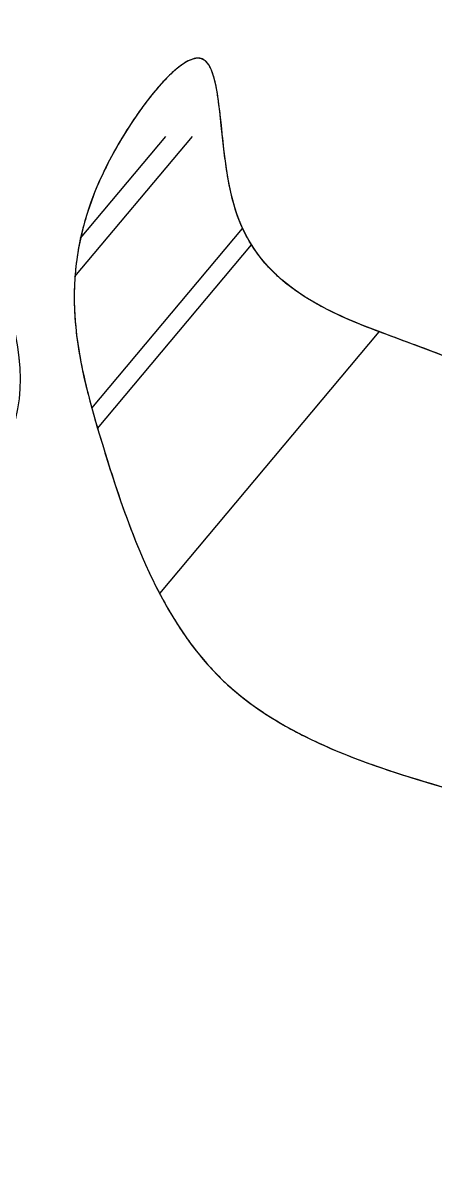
# Model space of a CAD drawing. Header units: millimetres. Extents: x 512961 to 1001058, y -961995 to -458543.
# Drawn here: x 935134.3 to 935158.7, y -884477.8 to -884409.4 of the extents above; entities that cross this region are included whole.
import ezdxf

# ---------------------------------------------------------------- set-up
doc = ezdxf.new("R2010")
doc.units = ezdxf.units.MM
doc.header["$MEASUREMENT"] = 0
doc.layers.add('填充', color=250, linetype='CONTINUOUS', lineweight=25)

msp = doc.modelspace()

# ---------------------------------------------------------------- linework, layer by layer
at = {"layer": '填充'}
for p, q in [((935137.38, -884424.399), (935144.334, -884416.113)), ((935137.71, -884422.133), (935142.762, -884416.113)), ((935138.376, -884432.184), (935147.296, -884421.552)), ((935138.719, -884433.385), (935147.826, -884422.532)), ((935142.39, -884443.153), (935155.381, -884427.671))]:
    msp.add_line(p, q, dxfattribs=at)
for points in [[(935066.739, -884085.413), (935069.931, -884081.942), (935078.845, -884098.744), (935100.5, -884108.926), (935113.749, -884109.18), (935128.782, -884103.072), (935134.4, -884088.881), (935138.717, -884100.526), (935148.14, -884109.435), (935165.209, -884112.489), (935177.95, -884106.889), (935188.141, -884100.015), (935193.999, -884093.142), (935201.134, -884082.196), (935207.755, -884096.961), (935212.849, -884125.219), (935212.597, -884144.312), (935204.955, -884161.877), (935193.999, -884171.551), (935183.043, -884173.588), (935166.994, -884171.296), (935162.409, -884161.368), (935155.274, -884149.403), (935146.611, -884143.801), (935137.752, -884146.584), (935145.083, -884156.176), (935145.586, -884162.19), (935145.586, -884183.744), (935144.081, -884197.776), (935143.079, -884213.316), (935151.104, -884227.351), (935168.439, -884240.528), (935184.516, -884242.537), (935184.516, -884246.152), (935171.654, -884250.167), (935149.007, -884275.578), (935137.669, -884291.117), (935136.369, -884310.222), (935143.237, -884349.609), (935156.933, -884372.091), (935175.191, -884390.663), (935183.994, -884393.595), (935177.801, -884393.92), (935168.019, -884393.92), (935171.277, -884399.786), (935181.711, -884410.538), (935192.144, -884414.772), (935204.209, -884414.772), (935217.253, -884414.447), (935230.622, -884411.84), (935246.271, -884410.863), (935255.4, -884410.863), (935263.228, -884413.143), (935268.769, -884415.424), (935269.095, -884418.684), (935261.271, -884414.447), (935247.249, -884414.12), (935233.88, -884417.054), (935220.188, -884424.872), (935197.69, -884433.345), (935186.93, -884436.277), (935170.303, -884434.322), (935159.217, -884429.108), (935146.826, -884420.311), (935144.868, -884411.515), (935139.328, -884417.704), (935139.002, -884434.322), (935146.173, -884448.331), (935158.89, -884454.522), (935177.801, -884455.824), (935192.797, -884451.263), (935170.34, -884470.78), (935156.887, -884497.01), (935144.747, -884516.682), (935136.86, -884539.084), (935137.217, -884569.411), (935169.613, -884626.738), (935183.677, -884634.026), (935207.639, -884646.516), (935223.786, -884649.118), (935239.928, -884650.68), (935256.075, -884651.2), (935213.366, -884670.978), (935199.302, -884648.077), (935179.511, -884637.669), (935162.325, -884637.149), (935145.134, -884643.914), (935143.573, -884655.884), (935143.051, -884669.937), (935151.383, -884672.019), (935159.198, -884674.101), (935167.53, -884664.213), (935171.696, -884661.611), (935184.721, -884668.897), (935188.365, -884685.032), (935172.74, -884711.576), (935159.198, -884731.352), (935147.217, -884753.732), (935141.061, -884782.275), (935143.415, -884813.314), (935161.77, -884842.001), (935169.772, -884868.806), (935178.244, -884875.861), (935166.006, -884871.629), (935154.24, -884877.742), (935147.651, -884889.5), (935149.062, -884902.197), (935160.358, -884911.602), (935166.948, -884908.31), (935174.949, -884896.553), (935183.421, -884893.261), (935208.366, -884897.024), (935218.716, -884910.663), (935220.128, -884923.829), (935205.542, -884928.063), (935174.031, -884950.238), (935173.178, -884969.786), (935173.602, -884982.109), (935183.384, -884995.284), (935200.397, -885000.382), (935219.531, -884997.408), (935223.362, -884991.033), (935224.21, -884975.31), (935217.406, -884966.388), (935208.049, -884974.886), (935204.223, -884972.336), (935195.295, -884960.437), (935199.969, -884948.538), (935216.982, -884940.039), (935242.496, -884946.84), (935255.255, -884965.111), (935257.804, -884985.509), (935248.023, -885005.48), (935235.692, -885015.679), (935218.254, -885020.78), (935213.152, -885018.656), (935206.777, -885004.206), (935195.295, -884995.708), (935176.156, -884991.033), (935157.017, -884994.008), (935142.986, -885005.056), (935141.541, -885053.074), (935157.446, -885073.471), (935168.499, -885069.647), (935168.928, -885057.324), (935162.973, -885041.601), (935156.593, -885027.154), (935161.696, -885020.78), (935185.937, -885014.405), (935200.821, -885032.252), (935188.062, -885048.826), (935159.566, -885091.319), (935159.566, -885113.982), (935161.705, -885134.509), (935168.979, -885152.895), (935170.494, -885154.852), (935161.029, -885152.877), (935153.117, -885149.912), (935147.464, -885149.771), (935137.493, -885152.603)], [(935066.739, -884085.413), (935060.051, -884107.968), (935065.07, -884157.81), (935081.511, -884172.012), (935092.937, -884174.518), (935101.572, -884172.29), (935106.591, -884165.887), (935111.326, -884150.849), (935121.638, -884145.002), (935132.785, -884143.33), (935137.711, -884146.472), (935126.084, -884152.126), (935120.739, -884163.431), (935125.632, -884202.354), (935122.514, -884214.364), (935109.159, -884229.489), (935096.693, -884238.386), (935082.452, -884240.609), (935085.122, -884247.725), (935094.47, -884253.063), (935112.719, -884264.63), (935126.965, -884283.756), (935132.752, -884305.998), (935132.752, -884321.123), (935102.006, -884389.542), (935091.017, -884394.346), (935078.654, -884399.379), (935090.099, -884402.353), (935100.631, -884395.948), (935104.983, -884397.32), (935098.343, -884405.786), (935064.744, -884416.703), (935050.769, -884414), (935035.894, -884412.648), (935020.115, -884412.648), (935006.144, -884417.603), (935026.877, -884418.954), (935044.459, -884420.306), (935058.434, -884429.765), (935074.661, -884433.818), (935089.535, -884433.818), (935100.356, -884434.27), (935112.076, -884434.27), (935121.54, -884427.062), (935127.85, -884415.801), (935132.361, -884423.009), (935133.712, -884433.368), (935126.951, -884442.378), (935117.034, -884451.837), (935104.41, -884452.737), (935077.815, -884452.287), (935092.69, -884459.043), (935110.272, -884476.61), (935131.392, -884520.533), (935134.887, -884532.462), (935139.253, -884550.211), (935128.127, -884592.518)]]:
    msp.add_spline(points, degree=3, dxfattribs=at)
for points, knots in [([(935137.711, -884147.232), (935136.868, -884149.005), (935122.543, -884150.639), (935118.224, -884173.032), (935128.419, -884193.112), (935122.844, -884217.631), (935109.665, -884227.756), (935099.554, -884241.372), (935079.321, -884236.264), (935085.257, -884250.108), (935098.064, -884253.686), (935114.186, -884264.175), (935128.322, -884282.763), (935133.283, -884303.456), (935132.874, -884340.565), (935118.897, -884382.272), (935092.336, -884394.601), (935071.517, -884398.589), (935092.847, -884405.932), (935096.967, -884394.291), (935108.773, -884397.845), (935087.766, -884414.469), (935072.051, -884419.39), (935050.608, -884413.363), (935035.195, -884412.861), (935022.149, -884410.957), (934996.312, -884419.739), (935028.521, -884419.186), (935044.529, -884417.632), (935057.718, -884431.518), (935074.071, -884434.398), (935088.22, -884433.611), (935100.556, -884434.143), (935112.529, -884435.559), (935122.765, -884429.011), (935126.605, -884410.605), (935133.295, -884424.238), (935135.473, -884434.026), (935126.038, -884442.734), (935117.96, -884453.792), (935101.379, -884452.536), (935065.792, -884449.447), (935098.884, -884459.709), (935114.522, -884481.971), (935128.492, -884508.915), (935134.289, -884530.646), (935136.222, -884536.871), (935136.86, -884539.084)], [142.556517, 142.556517, 142.556517, 142.556517, 152.114126, 162.579931, 195.411115, 205.795148, 222.681946, 235.498823, 247.561492, 253.922599, 262.931794, 281.013669, 300.972378, 320.20618, 332.864414, 395.641155, 405.677718, 416.848669, 426.745152, 437.06119, 440.880681, 449.885202, 479.451157, 491.36401, 503.864041, 517.069377, 529.475006, 546.862859, 561.620906, 575.744274, 589.741157, 602.189897, 611.253555, 621.062007, 631.018478, 641.821262, 648.937669, 657.680535, 667.107982, 678.577425, 689.169262, 711.429637, 725.102249, 745.902892, 786.690152, 797.093703, 802.815219, 802.815219, 802.815219, 802.815219]), ([(935137.711, -884147.232), (935136.868, -884149.005), (935122.543, -884150.639), (935118.224, -884173.032), (935128.419, -884193.112), (935122.844, -884217.631), (935109.665, -884227.756), (935099.554, -884241.372), (935079.321, -884236.264), (935085.257, -884250.108), (935098.064, -884253.686), (935114.186, -884264.175), (935128.322, -884282.763), (935133.283, -884303.456), (935132.874, -884340.565), (935118.897, -884382.272), (935092.336, -884394.601), (935071.517, -884398.589), (935092.847, -884405.932), (935096.967, -884394.291), (935108.773, -884397.845), (935087.766, -884414.469), (935072.051, -884419.39), (935050.608, -884413.363), (935035.195, -884412.861), (935022.149, -884410.957), (934996.312, -884419.739), (935028.521, -884419.186), (935044.529, -884417.632), (935057.718, -884431.518), (935074.071, -884434.398), (935084.785, -884433.802), (935089.886, -884433.819), (935090.061, -884433.82)], [142.556517, 142.556517, 142.556517, 142.556517, 152.114126, 162.579931, 195.411115, 205.795148, 222.681946, 235.498823, 247.561492, 253.922599, 262.931794, 281.013669, 300.972378, 320.20618, 332.864414, 395.641155, 405.677718, 416.848669, 426.745152, 437.06119, 440.880681, 449.885202, 479.451157, 491.36401, 503.864041, 517.069377, 529.475006, 546.862859, 561.620906, 575.744274, 589.741157, 602.189897, 602.632993, 602.632993, 602.632993, 602.632993]), ([(935137.711, -884147.232), (935138.07, -884149.579), (935146.412, -884154.352), (935144.868, -884167.473), (935146.292, -884181.337), (935144.265, -884198.109), (935140.797, -884214.11), (935152.417, -884228.679), (935163.423, -884244.982), (935184.812, -884237.079), (935184.92, -884250.481), (935160.217, -884246.994), (935154.188, -884273.371), (935134.844, -884289.86), (935137.068, -884317.765), (935138.005, -884346.479), (935158.488, -884371.922), (935164.629, -884389.332), (935187.994, -884393.7), (935176.176, -884394.413), (935165.092, -884391.362), (935173.739, -884403.248), (935179.784, -884410.327), (935192.381, -884415.92), (935204.531, -884414.338), (935217.515, -884415.271), (935231.248, -884410.916), (935243.963, -884411.287), (935255.335, -884409.984), (935262.052, -884413.493), (935269.129, -884413.612), (935269.648, -884422.147), (935258.749, -884410.02), (935247.639, -884414.843), (935232.684, -884415.871), (935218.327, -884427.499), (935201.716, -884431.816), (935185.34, -884437.596), (935171.127, -884435.782), (935158.983, -884428.04), (935145.126, -884425.336), (935146.575, -884407.362), (935135.506, -884421.485), (935138.545, -884433.693), (935144.147, -884449.637), (935160.838, -884455.467), (935175.062, -884458.295), (935204.895, -884445.516), (935162.395, -884471.539), (935160.307, -884495.44), (935143.314, -884516.32), (935138.196, -884531.34), (935136.86, -884539.084)], [296.32291, 296.32291, 296.32291, 296.32291, 305.550032, 310.600962, 328.63939, 340.450556, 353.482649, 367.012787, 385.236559, 398.796103, 401.82123, 413.097455, 441.584584, 457.683245, 473.709057, 507.169607, 529.200932, 550.997278, 558.762187, 563.952393, 572.138453, 577.753753, 590.292581, 599.716211, 609.813262, 620.732696, 632.132446, 645.254096, 652.894159, 659.718206, 664.733118, 667.474287, 674.92057, 686.65881, 698.114141, 711.308807, 731.428823, 740.762162, 754.773106, 765.025935, 777.743974, 785.284836, 792.236551, 806.146931, 819.31808, 831.155257, 847.018861, 860.136725, 885.036624, 909.708008, 929.054084, 948.930108, 948.930108, 948.930108, 948.930108]), ([(935137.711, -884147.232), (935138.07, -884149.579), (935146.412, -884154.352), (935144.868, -884167.473), (935146.292, -884181.337), (935144.265, -884198.109), (935140.797, -884214.11), (935152.417, -884228.679), (935163.423, -884244.982), (935184.812, -884237.079), (935184.92, -884250.481), (935160.217, -884246.994), (935154.188, -884273.371), (935134.844, -884289.86), (935137.068, -884317.765), (935138.005, -884346.479), (935158.488, -884371.922), (935164.629, -884389.332), (935187.994, -884393.7), (935176.176, -884394.413), (935165.092, -884391.362), (935173.739, -884403.248), (935179.784, -884410.327), (935192.381, -884415.92), (935204.531, -884414.338), (935217.515, -884415.271), (935231.248, -884410.916), (935243.963, -884411.287), (935255.335, -884409.984), (935262.052, -884413.493), (935269.129, -884413.612), (935269.648, -884422.147), (935258.749, -884410.02), (935247.639, -884414.843), (935232.684, -884415.871), (935218.327, -884427.499), (935201.716, -884431.816), (935185.34, -884437.596), (935171.127, -884435.782), (935162.081, -884430.015), (935156.632, -884428.144), (935155.337, -884427.654)], [296.32291, 296.32291, 296.32291, 296.32291, 305.550032, 310.600962, 328.63939, 340.450556, 353.482649, 367.012787, 385.236559, 398.796103, 401.82123, 413.097455, 441.584584, 457.683245, 473.709057, 507.169607, 529.200932, 550.997278, 558.762187, 563.952393, 572.138453, 577.753753, 590.292581, 599.716211, 609.813262, 620.732696, 632.132446, 645.254096, 652.894159, 659.718206, 664.733118, 667.474287, 674.92057, 686.65881, 698.114141, 711.308807, 731.428823, 740.762162, 754.773106, 765.025935, 768.309544, 768.309544, 768.309544, 768.309544]), ([(935155.337, -884427.654), (935151.614, -884426.245), (935145.3, -884423.167), (935146.575, -884407.362), (935135.506, -884421.485), (935138.545, -884433.693), (935143.705, -884448.38), (935151.953, -884452.228), (935155.337, -884453.403)], [768.309544, 768.309544, 768.309544, 768.309544, 777.743974, 785.284836, 792.236551, 806.146931, 819.31808, 828.086611, 828.086611, 828.086611, 828.086611]), ([(935144.877, -884411.518), (935144.874, -884411.517), (935144.86, -884411.513), (935144.846, -884411.508), (935144.834, -884411.505)], [785.26862241, 785.26862241, 785.26862241, 785.26862241, 785.28483619, 785.34815604, 785.34815604, 785.34815604, 785.34815604]), ([(935144.877, -884411.518), (935144.874, -884411.517), (935144.86, -884411.513), (935144.846, -884411.508), (935144.834, -884411.505)], [785.26862241, 785.26862241, 785.26862241, 785.26862241, 785.28483619, 785.34815604, 785.34815604, 785.34815604, 785.34815604]), ([(935144.877, -884411.518), (935144.874, -884411.517), (935144.86, -884411.513), (935144.846, -884411.508), (935144.834, -884411.505)], [785.26862241, 785.26862241, 785.26862241, 785.26862241, 785.28483619, 785.34815604, 785.34815604, 785.34815604, 785.34815604]), ([(935119.394, -884430.08), (935120.172, -884429.22), (935123.764, -884424.222), (935126.605, -884410.605), (935133.295, -884424.238), (935135.473, -884434.026), (935126.857, -884441.977), (935122.018, -884448.282), (935119.394, -884450.336)], [628.315122, 628.315122, 628.315122, 628.315122, 631.018478, 641.821262, 648.937669, 657.680535, 667.107982, 676.002912, 676.002912, 676.002912, 676.002912]), ([(935140.157, -884416.214), (935139.86, -884416.707), (935139.576, -884417.216), (935139.321, -884417.717), (935139.318, -884417.724)], [791.140785, 791.140785, 791.140785, 791.140785, 792.236551, 792.251279, 792.251279, 792.251279, 792.251279]), ([(935140.157, -884416.214), (935139.86, -884416.707), (935139.576, -884417.216), (935139.321, -884417.717), (935139.318, -884417.724)], [791.140785, 791.140785, 791.140785, 791.140785, 792.236551, 792.251279, 792.251279, 792.251279, 792.251279]), ([(935140.157, -884416.214), (935139.86, -884416.707), (935139.576, -884417.216), (935139.321, -884417.717), (935139.318, -884417.724)], [791.140785, 791.140785, 791.140785, 791.140785, 792.236551, 792.251279, 792.251279, 792.251279, 792.251279]), ([(935146.974, -884420.763), (935146.922, -884420.615), (935146.817, -884420.295), (935146.725, -884419.96), (935146.679, -884419.78)], [777.400192, 777.400192, 777.400192, 777.400192, 777.7439744, 778.1305584, 778.1305584, 778.1305584, 778.1305584]), ([(935146.974, -884420.763), (935146.922, -884420.615), (935146.817, -884420.295), (935146.725, -884419.96), (935146.679, -884419.78)], [777.400192, 777.400192, 777.400192, 777.400192, 777.7439744, 778.1305584, 778.1305584, 778.1305584, 778.1305584]), ([(935146.974, -884420.763), (935146.922, -884420.615), (935146.817, -884420.295), (935146.725, -884419.96), (935146.679, -884419.78)], [777.400192, 777.400192, 777.400192, 777.400192, 777.7439744, 778.1305584, 778.1305584, 778.1305584, 778.1305584]), ([(935163.086, -884430.882), (935161.837, -884430.259), (935159.36, -884429.081), (935156.632, -884428.144), (935155.337, -884427.654)], [761.532054, 761.532054, 761.532054, 761.532054, 765.025935, 768.309544, 768.309544, 768.309544, 768.309544]), ([(935163.086, -884430.882), (935161.837, -884430.259), (935159.36, -884429.081), (935156.632, -884428.144), (935155.337, -884427.654)], [761.532054, 761.532054, 761.532054, 761.532054, 765.025935, 768.309544, 768.309544, 768.309544, 768.309544]), ([(935163.086, -884430.882), (935161.837, -884430.259), (935159.36, -884429.081), (935156.632, -884428.144), (935155.337, -884427.654)], [761.532054, 761.532054, 761.532054, 761.532054, 765.025935, 768.309544, 768.309544, 768.309544, 768.309544]), ([(935138.563, -884432.848), (935138.704, -884433.337), (935139.049, -884434.489), (935139.413, -884435.658), (935139.632, -884436.33)], [804.863432, 804.863432, 804.863432, 804.863432, 806.146931, 807.8755, 807.8755, 807.8755, 807.8755]), ([(935138.563, -884432.848), (935138.704, -884433.337), (935139.049, -884434.489), (935139.413, -884435.658), (935139.632, -884436.33)], [804.863432, 804.863432, 804.863432, 804.863432, 806.146931, 807.8755, 807.8755, 807.8755, 807.8755]), ([(935138.563, -884432.848), (935138.704, -884433.337), (935139.049, -884434.489), (935139.413, -884435.658), (935139.632, -884436.33)], [804.863432, 804.863432, 804.863432, 804.863432, 806.146931, 807.8755, 807.8755, 807.8755, 807.8755]), ([(935145.407, -884447.55), (935145.654, -884447.819), (935145.997, -884448.169), (935146.356, -884448.502), (935146.449, -884448.586)], [818.384741, 818.384741, 818.384741, 818.384741, 819.31808, 819.638483, 819.638483, 819.638483, 819.638483]), ([(935145.407, -884447.55), (935145.654, -884447.819), (935145.997, -884448.169), (935146.356, -884448.502), (935146.449, -884448.586)], [818.384741, 818.384741, 818.384741, 818.384741, 819.31808, 819.638483, 819.638483, 819.638483, 819.638483]), ([(935145.407, -884447.55), (935145.654, -884447.819), (935145.997, -884448.169), (935146.356, -884448.502), (935146.449, -884448.586)], [818.384741, 818.384741, 818.384741, 818.384741, 819.31808, 819.638483, 819.638483, 819.638483, 819.638483]), ([(935090.061, -884451.648), (935082.777, -884451.198), (935070.887, -884451.027), (935098.884, -884459.709), (935114.522, -884481.971), (935128.492, -884508.915), (935134.289, -884530.646), (935136.222, -884536.871), (935136.86, -884539.084)], [697.904368, 697.904368, 697.904368, 697.904368, 711.429637, 725.102249, 745.902892, 786.690152, 797.093703, 802.815219, 802.815219, 802.815219, 802.815219]), ([(935155.337, -884453.403), (935156.521, -884453.814), (935163.893, -884456.075), (935175.062, -884458.295), (935204.895, -884445.516), (935162.395, -884471.539), (935160.307, -884495.44), (935143.314, -884516.32), (935138.196, -884531.34), (935136.86, -884539.084)], [828.086611, 828.086611, 828.086611, 828.086611, 831.155257, 847.018861, 860.136725, 885.036624, 909.708008, 929.054084, 948.930108, 948.930108, 948.930108, 948.930108]), ([(935157.662, -884454.157), (935158.073, -884454.282), (935159.167, -884454.606), (935160.243, -884454.909), (935160.913, -884455.087)], [830.091099, 830.091099, 830.091099, 830.091099, 831.155257, 832.93137, 832.93137, 832.93137, 832.93137]), ([(935157.662, -884454.157), (935158.073, -884454.282), (935159.167, -884454.606), (935160.243, -884454.909), (935160.913, -884455.087)], [830.091099, 830.091099, 830.091099, 830.091099, 831.155257, 832.93137, 832.93137, 832.93137, 832.93137]), ([(935157.662, -884454.157), (935158.073, -884454.282), (935159.167, -884454.606), (935160.243, -884454.909), (935160.913, -884455.087)], [830.091099, 830.091099, 830.091099, 830.091099, 831.155257, 832.93137, 832.93137, 832.93137, 832.93137])]:
    msp.add_open_spline(points, degree=3, knots=knots, dxfattribs=at)
for points in [[(935143.905, -884411.742), (935143.852, -884411.774), (935143.799, -884411.808), (935143.745, -884411.845)], [(935143.905, -884411.742), (935143.852, -884411.774), (935143.799, -884411.808), (935143.745, -884411.845)], [(935143.905, -884411.742), (935143.852, -884411.774), (935143.799, -884411.808), (935143.745, -884411.845)], [(935144.023, -884411.675), (935143.984, -884411.696), (935143.945, -884411.718), (935143.905, -884411.742)], [(935144.023, -884411.675), (935143.984, -884411.696), (935143.945, -884411.718), (935143.905, -884411.742)], [(935144.023, -884411.675), (935143.984, -884411.696), (935143.945, -884411.718), (935143.905, -884411.742)], [(935144.124, -884411.624), (935144.091, -884411.64), (935144.057, -884411.657), (935144.023, -884411.675)], [(935144.124, -884411.624), (935144.091, -884411.64), (935144.057, -884411.657), (935144.023, -884411.675)], [(935144.124, -884411.624), (935144.091, -884411.64), (935144.057, -884411.657), (935144.023, -884411.675)], [(935144.236, -884411.575), (935144.2, -884411.589), (935144.162, -884411.606), (935144.124, -884411.624)], [(935144.236, -884411.575), (935144.2, -884411.589), (935144.162, -884411.606), (935144.124, -884411.624)], [(935144.236, -884411.575), (935144.2, -884411.589), (935144.162, -884411.606), (935144.124, -884411.624)], [(935144.332, -884411.54), (935144.301, -884411.55), (935144.269, -884411.562), (935144.236, -884411.575)], [(935144.332, -884411.54), (935144.301, -884411.55), (935144.269, -884411.562), (935144.236, -884411.575)], [(935144.332, -884411.54), (935144.301, -884411.55), (935144.269, -884411.562), (935144.236, -884411.575)], [(935144.438, -884411.51), (935144.403, -884411.518), (935144.368, -884411.528), (935144.332, -884411.54)], [(935144.438, -884411.51), (935144.403, -884411.518), (935144.368, -884411.528), (935144.332, -884411.54)], [(935144.438, -884411.51), (935144.403, -884411.518), (935144.368, -884411.528), (935144.332, -884411.54)], [(935144.527, -884411.493), (935144.498, -884411.497), (935144.468, -884411.503), (935144.438, -884411.51)], [(935144.527, -884411.493), (935144.498, -884411.497), (935144.468, -884411.503), (935144.438, -884411.51)], [(935144.527, -884411.493), (935144.498, -884411.497), (935144.468, -884411.503), (935144.438, -884411.51)], [(935144.601, -884411.485), (935144.577, -884411.487), (935144.552, -884411.489), (935144.527, -884411.493)], [(935144.601, -884411.485), (935144.577, -884411.487), (935144.552, -884411.489), (935144.527, -884411.493)], [(935144.601, -884411.485), (935144.577, -884411.487), (935144.552, -884411.489), (935144.527, -884411.493)], [(935144.664, -884411.483), (935144.644, -884411.483), (935144.623, -884411.484), (935144.601, -884411.485)], [(935144.664, -884411.483), (935144.644, -884411.483), (935144.623, -884411.484), (935144.601, -884411.485)], [(935144.664, -884411.483), (935144.644, -884411.483), (935144.623, -884411.484), (935144.601, -884411.485)], [(935144.711, -884411.485), (935144.696, -884411.484), (935144.68, -884411.483), (935144.664, -884411.483)], [(935144.711, -884411.485), (935144.696, -884411.484), (935144.68, -884411.483), (935144.664, -884411.483)], [(935144.711, -884411.485), (935144.696, -884411.484), (935144.68, -884411.483), (935144.664, -884411.483)], [(935144.751, -884411.489), (935144.738, -884411.487), (935144.725, -884411.486), (935144.711, -884411.485)], [(935144.751, -884411.489), (935144.738, -884411.487), (935144.725, -884411.486), (935144.711, -884411.485)], [(935144.751, -884411.489), (935144.738, -884411.487), (935144.725, -884411.486), (935144.711, -884411.485)], [(935144.796, -884411.496), (935144.781, -884411.493), (935144.766, -884411.491), (935144.751, -884411.489)], [(935144.796, -884411.496), (935144.781, -884411.493), (935144.766, -884411.491), (935144.751, -884411.489)], [(935144.796, -884411.496), (935144.781, -884411.493), (935144.766, -884411.491), (935144.751, -884411.489)], [(935144.834, -884411.505), (935144.822, -884411.502), (935144.809, -884411.499), (935144.796, -884411.496)], [(935144.834, -884411.505), (935144.822, -884411.502), (935144.809, -884411.499), (935144.796, -884411.496)], [(935144.834, -884411.505), (935144.822, -884411.502), (935144.809, -884411.499), (935144.796, -884411.496)], [(935144.913, -884411.532), (935144.901, -884411.527), (935144.889, -884411.523), (935144.877, -884411.518)], [(935144.913, -884411.532), (935144.901, -884411.527), (935144.889, -884411.523), (935144.877, -884411.518)], [(935144.913, -884411.532), (935144.901, -884411.527), (935144.889, -884411.523), (935144.877, -884411.518)], [(935144.954, -884411.551), (935144.941, -884411.544), (935144.927, -884411.538), (935144.913, -884411.532)], [(935144.954, -884411.551), (935144.941, -884411.544), (935144.927, -884411.538), (935144.913, -884411.532)], [(935144.954, -884411.551), (935144.941, -884411.544), (935144.927, -884411.538), (935144.913, -884411.532)], [(935144.989, -884411.57), (935144.977, -884411.563), (935144.966, -884411.557), (935144.954, -884411.551)], [(935144.989, -884411.57), (935144.977, -884411.563), (935144.966, -884411.557), (935144.954, -884411.551)], [(935144.989, -884411.57), (935144.977, -884411.563), (935144.966, -884411.557), (935144.954, -884411.551)], [(935145.027, -884411.594), (935145.014, -884411.585), (935145.002, -884411.577), (935144.989, -884411.57)], [(935145.027, -884411.594), (935145.014, -884411.585), (935145.002, -884411.577), (935144.989, -884411.57)], [(935145.027, -884411.594), (935145.014, -884411.585), (935145.002, -884411.577), (935144.989, -884411.57)], [(935145.06, -884411.617), (935145.049, -884411.609), (935145.038, -884411.601), (935145.027, -884411.594)], [(935145.06, -884411.617), (935145.049, -884411.609), (935145.038, -884411.601), (935145.027, -884411.594)], [(935145.06, -884411.617), (935145.049, -884411.609), (935145.038, -884411.601), (935145.027, -884411.594)], [(935145.143, -884411.689), (935145.116, -884411.663), (935145.088, -884411.639), (935145.06, -884411.617)], [(935145.143, -884411.689), (935145.116, -884411.663), (935145.088, -884411.639), (935145.06, -884411.617)], [(935145.143, -884411.689), (935145.116, -884411.663), (935145.088, -884411.639), (935145.06, -884411.617)], [(935145.177, -884411.725), (935145.165, -884411.713), (935145.154, -884411.701), (935145.143, -884411.689)], [(935145.177, -884411.725), (935145.165, -884411.713), (935145.154, -884411.701), (935145.143, -884411.689)], [(935145.177, -884411.725), (935145.165, -884411.713), (935145.154, -884411.701), (935145.143, -884411.689)], [(935145.281, -884411.86), (935145.248, -884411.811), (935145.213, -884411.766), (935145.177, -884411.725)], [(935145.281, -884411.86), (935145.248, -884411.811), (935145.213, -884411.766), (935145.177, -884411.725)], [(935145.281, -884411.86), (935145.248, -884411.811), (935145.213, -884411.766), (935145.177, -884411.725)], [(935143.065, -884412.403), (935142.947, -884412.514), (935142.827, -884412.634), (935142.706, -884412.761)], [(935143.065, -884412.403), (935142.947, -884412.514), (935142.827, -884412.634), (935142.706, -884412.761)], [(935143.065, -884412.403), (935142.947, -884412.514), (935142.827, -884412.634), (935142.706, -884412.761)], [(935143.331, -884412.165), (935143.243, -884412.239), (935143.155, -884412.319), (935143.065, -884412.403)], [(935143.331, -884412.165), (935143.243, -884412.239), (935143.155, -884412.319), (935143.065, -884412.403)], [(935143.331, -884412.165), (935143.243, -884412.239), (935143.155, -884412.319), (935143.065, -884412.403)], [(935143.557, -884411.981), (935143.483, -884412.038), (935143.407, -884412.099), (935143.331, -884412.165)], [(935143.557, -884411.981), (935143.483, -884412.038), (935143.407, -884412.099), (935143.331, -884412.165)], [(935143.557, -884411.981), (935143.483, -884412.038), (935143.407, -884412.099), (935143.331, -884412.165)], [(935143.745, -884411.845), (935143.683, -884411.887), (935143.621, -884411.933), (935143.557, -884411.981)], [(935143.745, -884411.845), (935143.683, -884411.887), (935143.621, -884411.933), (935143.557, -884411.981)], [(935143.745, -884411.845), (935143.683, -884411.887), (935143.621, -884411.933), (935143.557, -884411.981)], [(935145.333, -884411.943), (935145.316, -884411.914), (935145.298, -884411.887), (935145.281, -884411.86)], [(935145.333, -884411.943), (935145.316, -884411.914), (935145.298, -884411.887), (935145.281, -884411.86)], [(935145.333, -884411.943), (935145.316, -884411.914), (935145.298, -884411.887), (935145.281, -884411.86)], [(935145.389, -884412.049), (935145.371, -884412.012), (935145.352, -884411.977), (935145.333, -884411.943)], [(935145.389, -884412.049), (935145.371, -884412.012), (935145.352, -884411.977), (935145.333, -884411.943)], [(935145.389, -884412.049), (935145.371, -884412.012), (935145.352, -884411.977), (935145.333, -884411.943)], [(935145.457, -884412.199), (935145.435, -884412.147), (935145.413, -884412.096), (935145.389, -884412.049)], [(935145.457, -884412.199), (935145.435, -884412.147), (935145.413, -884412.096), (935145.389, -884412.049)], [(935145.457, -884412.199), (935145.435, -884412.147), (935145.413, -884412.096), (935145.389, -884412.049)], [(935145.53, -884412.394), (935145.507, -884412.326), (935145.483, -884412.261), (935145.457, -884412.199)], [(935145.53, -884412.394), (935145.507, -884412.326), (935145.483, -884412.261), (935145.457, -884412.199)], [(935145.53, -884412.394), (935145.507, -884412.326), (935145.483, -884412.261), (935145.457, -884412.199)], [(935145.638, -884412.762), (935145.605, -884412.631), (935145.569, -884412.508), (935145.53, -884412.394)], [(935145.638, -884412.762), (935145.605, -884412.631), (935145.569, -884412.508), (935145.53, -884412.394)], [(935145.638, -884412.762), (935145.605, -884412.631), (935145.569, -884412.508), (935145.53, -884412.394)], [(935142.706, -884412.761), (935142.567, -884412.906), (935142.427, -884413.061), (935142.285, -884413.225)], [(935142.706, -884412.761), (935142.567, -884412.906), (935142.427, -884413.061), (935142.285, -884413.225)], [(935142.706, -884412.761), (935142.567, -884412.906), (935142.427, -884413.061), (935142.285, -884413.225)], [(935145.749, -884413.276), (935145.715, -884413.094), (935145.679, -884412.922), (935145.638, -884412.762)], [(935145.749, -884413.276), (935145.715, -884413.094), (935145.679, -884412.922), (935145.638, -884412.762)], [(935145.749, -884413.276), (935145.715, -884413.094), (935145.679, -884412.922), (935145.638, -884412.762)], [(935142.285, -884413.225), (935142.039, -884413.509), (935141.791, -884413.82), (935141.543, -884414.148)], [(935142.285, -884413.225), (935142.039, -884413.509), (935141.791, -884413.82), (935141.543, -884414.148)], [(935142.285, -884413.225), (935142.039, -884413.509), (935141.791, -884413.82), (935141.543, -884414.148)], [(935145.878, -884414.102), (935145.839, -884413.809), (935145.797, -884413.533), (935145.749, -884413.276)], [(935145.878, -884414.102), (935145.839, -884413.809), (935145.797, -884413.533), (935145.749, -884413.276)], [(935145.878, -884414.102), (935145.839, -884413.809), (935145.797, -884413.533), (935145.749, -884413.276)], [(935141.543, -884414.148), (935141.351, -884414.404), (935141.159, -884414.671), (935140.971, -884414.946)], [(935141.543, -884414.148), (935141.351, -884414.404), (935141.159, -884414.671), (935140.971, -884414.946)], [(935141.543, -884414.148), (935141.351, -884414.404), (935141.159, -884414.671), (935140.971, -884414.946)], [(935146.003, -884415.158), (935145.963, -884414.79), (935145.923, -884414.435), (935145.878, -884414.102)], [(935146.003, -884415.158), (935145.963, -884414.79), (935145.923, -884414.435), (935145.878, -884414.102)], [(935146.003, -884415.158), (935145.963, -884414.79), (935145.923, -884414.435), (935145.878, -884414.102)], [(935140.971, -884414.946), (935140.691, -884415.355), (935140.417, -884415.781), (935140.157, -884416.214)], [(935140.971, -884414.946), (935140.691, -884415.355), (935140.417, -884415.781), (935140.157, -884416.214)], [(935140.971, -884414.946), (935140.691, -884415.355), (935140.417, -884415.781), (935140.157, -884416.214)], [(935146.189, -884416.875), (935146.12, -884416.288), (935146.062, -884415.708), (935146.003, -884415.158)], [(935146.189, -884416.875), (935146.12, -884416.288), (935146.062, -884415.708), (935146.003, -884415.158)], [(935146.189, -884416.875), (935146.12, -884416.288), (935146.062, -884415.708), (935146.003, -884415.158)], [(935146.374, -884418.247), (935146.302, -884417.792), (935146.243, -884417.331), (935146.189, -884416.875)], [(935146.374, -884418.247), (935146.302, -884417.792), (935146.243, -884417.331), (935146.189, -884416.875)], [(935146.374, -884418.247), (935146.302, -884417.792), (935146.243, -884417.331), (935146.189, -884416.875)], [(935139.318, -884417.724), (935139.039, -884418.271), (935138.794, -884418.809), (935138.581, -884419.338)], [(935139.318, -884417.724), (935139.039, -884418.271), (935138.794, -884418.809), (935138.581, -884419.338)], [(935139.318, -884417.724), (935139.039, -884418.271), (935138.794, -884418.809), (935138.581, -884419.338)], [(935146.679, -884419.78), (935146.556, -884419.288), (935146.457, -884418.772), (935146.374, -884418.247)], [(935146.679, -884419.78), (935146.556, -884419.288), (935146.457, -884418.772), (935146.374, -884418.247)], [(935146.679, -884419.78), (935146.556, -884419.288), (935146.457, -884418.772), (935146.374, -884418.247)], [(935138.581, -884419.338), (935138.374, -884419.85), (935138.196, -884420.354), (935138.046, -884420.85)], [(935138.581, -884419.338), (935138.374, -884419.85), (935138.196, -884420.354), (935138.046, -884420.85)], [(935138.581, -884419.338), (935138.374, -884419.85), (935138.196, -884420.354), (935138.046, -884420.85)], [(935138.046, -884420.85), (935137.906, -884421.308), (935137.79, -884421.76), (935137.694, -884422.207)], [(935138.046, -884420.85), (935137.906, -884421.308), (935137.79, -884421.76), (935137.694, -884422.207)], [(935138.046, -884420.85), (935137.906, -884421.308), (935137.79, -884421.76), (935137.694, -884422.207)], [(935147.289, -884421.537), (935147.175, -884421.289), (935147.07, -884421.031), (935146.974, -884420.763)], [(935147.289, -884421.537), (935147.175, -884421.289), (935147.07, -884421.031), (935146.974, -884420.763)], [(935147.289, -884421.537), (935147.175, -884421.289), (935147.07, -884421.031), (935146.974, -884420.763)], [(935147.621, -884422.186), (935147.503, -884421.978), (935147.393, -884421.762), (935147.289, -884421.537)], [(935147.621, -884422.186), (935147.503, -884421.978), (935147.393, -884421.762), (935147.289, -884421.537)], [(935147.621, -884422.186), (935147.503, -884421.978), (935147.393, -884421.762), (935147.289, -884421.537)], [(935137.694, -884422.207), (935137.579, -884422.745), (935137.494, -884423.274), (935137.436, -884423.798)], [(935137.694, -884422.207), (935137.579, -884422.745), (935137.494, -884423.274), (935137.436, -884423.798)], [(935137.694, -884422.207), (935137.579, -884422.745), (935137.494, -884423.274), (935137.436, -884423.798)], [(935147.995, -884422.791), (935147.864, -884422.597), (935147.739, -884422.395), (935147.621, -884422.186)], [(935147.995, -884422.791), (935147.864, -884422.597), (935147.739, -884422.395), (935147.621, -884422.186)], [(935147.995, -884422.791), (935147.864, -884422.597), (935147.739, -884422.395), (935147.621, -884422.186)], [(935148.45, -884423.402), (935148.291, -884423.207), (935148.139, -884423.003), (935147.995, -884422.791)], [(935148.45, -884423.402), (935148.291, -884423.207), (935148.139, -884423.003), (935147.995, -884422.791)], [(935148.45, -884423.402), (935148.291, -884423.207), (935148.139, -884423.003), (935147.995, -884422.791)], [(935137.436, -884423.798), (935137.387, -884424.234), (935137.357, -884424.667), (935137.344, -884425.095)], [(935137.436, -884423.798), (935137.387, -884424.234), (935137.357, -884424.667), (935137.344, -884425.095)], [(935137.436, -884423.798), (935137.387, -884424.234), (935137.357, -884424.667), (935137.344, -884425.095)], [(935148.883, -884423.897), (935148.733, -884423.738), (935148.589, -884423.573), (935148.45, -884423.402)], [(935148.883, -884423.897), (935148.733, -884423.738), (935148.589, -884423.573), (935148.45, -884423.402)], [(935148.883, -884423.897), (935148.733, -884423.738), (935148.589, -884423.573), (935148.45, -884423.402)], [(935149.436, -884424.438), (935149.245, -884424.265), (935149.061, -884424.085), (935148.883, -884423.897)], [(935149.436, -884424.438), (935149.245, -884424.265), (935149.061, -884424.085), (935148.883, -884423.897)], [(935149.436, -884424.438), (935149.245, -884424.265), (935149.061, -884424.085), (935148.883, -884423.897)], [(935149.936, -884424.861), (935149.765, -884424.725), (935149.598, -884424.584), (935149.436, -884424.438)], [(935149.936, -884424.861), (935149.765, -884424.725), (935149.598, -884424.584), (935149.436, -884424.438)], [(935149.936, -884424.861), (935149.765, -884424.725), (935149.598, -884424.584), (935149.436, -884424.438)], [(935137.344, -884425.095), (935137.328, -884425.607), (935137.336, -884426.113), (935137.365, -884426.615)], [(935137.344, -884425.095), (935137.328, -884425.607), (935137.336, -884426.113), (935137.365, -884426.615)], [(935137.344, -884425.095), (935137.328, -884425.607), (935137.336, -884426.113), (935137.365, -884426.615)], [(935150.555, -884425.319), (935150.344, -884425.173), (935150.137, -884425.02), (935149.936, -884424.861)], [(935150.555, -884425.319), (935150.344, -884425.173), (935150.137, -884425.02), (935149.936, -884424.861)], [(935150.555, -884425.319), (935150.344, -884425.173), (935150.137, -884425.02), (935149.936, -884424.861)], [(935151.113, -884425.684), (935150.923, -884425.567), (935150.737, -884425.445), (935150.555, -884425.319)], [(935151.113, -884425.684), (935150.923, -884425.567), (935150.737, -884425.445), (935150.555, -884425.319)], [(935151.113, -884425.684), (935150.923, -884425.567), (935150.737, -884425.445), (935150.555, -884425.319)], [(935151.781, -884426.074), (935151.554, -884425.949), (935151.331, -884425.819), (935151.113, -884425.684)], [(935151.781, -884426.074), (935151.554, -884425.949), (935151.331, -884425.819), (935151.113, -884425.684)], [(935151.781, -884426.074), (935151.554, -884425.949), (935151.331, -884425.819), (935151.113, -884425.684)], [(935152.823, -884426.605), (935152.468, -884426.437), (935152.12, -884426.261), (935151.781, -884426.074)], [(935152.823, -884426.605), (935152.468, -884426.437), (935152.12, -884426.261), (935151.781, -884426.074)], [(935152.823, -884426.605), (935152.468, -884426.437), (935152.12, -884426.261), (935151.781, -884426.074)], [(935137.365, -884426.615), (935137.389, -884427.039), (935137.427, -884427.46), (935137.478, -884427.879)], [(935137.365, -884426.615), (935137.389, -884427.039), (935137.427, -884427.46), (935137.478, -884427.879)], [(935137.365, -884426.615), (935137.389, -884427.039), (935137.427, -884427.46), (935137.478, -884427.879)], [(935155.106, -884427.566), (935154.327, -884427.268), (935153.56, -884426.954), (935152.823, -884426.605)], [(935155.106, -884427.566), (935154.327, -884427.268), (935153.56, -884426.954), (935152.823, -884426.605)], [(935155.106, -884427.566), (935154.327, -884427.268), (935153.56, -884426.954), (935152.823, -884426.605)], [(935137.478, -884427.879), (935137.564, -884428.584), (935137.686, -884429.283), (935137.833, -884429.982)], [(935137.478, -884427.879), (935137.564, -884428.584), (935137.686, -884429.283), (935137.833, -884429.982)], [(935137.478, -884427.879), (935137.564, -884428.584), (935137.686, -884429.283), (935137.833, -884429.982)], [(935155.337, -884427.654), (935155.26, -884427.625), (935155.183, -884427.595), (935155.106, -884427.566)], [(935155.337, -884427.654), (935155.26, -884427.625), (935155.183, -884427.595), (935155.106, -884427.566)], [(935155.337, -884427.654), (935155.26, -884427.625), (935155.183, -884427.595), (935155.106, -884427.566)], [(935137.833, -884429.982), (935138.036, -884430.937), (935138.287, -884431.889), (935138.563, -884432.848)], [(935137.833, -884429.982), (935138.036, -884430.937), (935138.287, -884431.889), (935138.563, -884432.848)], [(935137.833, -884429.982), (935138.036, -884430.937), (935138.287, -884431.889), (935138.563, -884432.848)], [(935139.632, -884436.33), (935140.213, -884438.118), (935140.861, -884439.912), (935141.638, -884441.617)], [(935139.632, -884436.33), (935140.213, -884438.118), (935140.861, -884439.912), (935141.638, -884441.617)], [(935139.632, -884436.33), (935140.213, -884438.118), (935140.861, -884439.912), (935141.638, -884441.617)], [(935141.638, -884441.617), (935141.834, -884442.046), (935142.038, -884442.469), (935142.251, -884442.886)], [(935141.638, -884441.617), (935141.834, -884442.046), (935142.038, -884442.469), (935142.251, -884442.886)], [(935141.638, -884441.617), (935141.834, -884442.046), (935142.038, -884442.469), (935142.251, -884442.886)], [(935142.251, -884442.886), (935142.478, -884443.329), (935142.715, -884443.764), (935142.964, -884444.19)], [(935142.251, -884442.886), (935142.478, -884443.329), (935142.715, -884443.764), (935142.964, -884444.19)], [(935142.251, -884442.886), (935142.478, -884443.329), (935142.715, -884443.764), (935142.964, -884444.19)], [(935142.964, -884444.19), (935143.194, -884444.582), (935143.433, -884444.967), (935143.684, -884445.342)], [(935142.964, -884444.19), (935143.194, -884444.582), (935143.433, -884444.967), (935143.684, -884445.342)], [(935142.964, -884444.19), (935143.194, -884444.582), (935143.433, -884444.967), (935143.684, -884445.342)], [(935143.684, -884445.342), (935143.96, -884445.754), (935144.25, -884446.155), (935144.554, -884446.543)], [(935143.684, -884445.342), (935143.96, -884445.754), (935144.25, -884446.155), (935144.554, -884446.543)], [(935143.684, -884445.342), (935143.96, -884445.754), (935144.25, -884446.155), (935144.554, -884446.543)], [(935144.554, -884446.543), (935144.826, -884446.89), (935145.111, -884447.227), (935145.407, -884447.55)], [(935144.554, -884446.543), (935144.826, -884446.89), (935145.111, -884447.227), (935145.407, -884447.55)], [(935144.554, -884446.543), (935144.826, -884446.89), (935145.111, -884447.227), (935145.407, -884447.55)], [(935146.449, -884448.586), (935146.771, -884448.878), (935147.106, -884449.156), (935147.452, -884449.423)], [(935146.449, -884448.586), (935146.771, -884448.878), (935147.106, -884449.156), (935147.452, -884449.423)], [(935146.449, -884448.586), (935146.771, -884448.878), (935147.106, -884449.156), (935147.452, -884449.423)], [(935147.452, -884449.423), (935147.846, -884449.727), (935148.255, -884450.015), (935148.677, -884450.29)], [(935147.452, -884449.423), (935147.846, -884449.727), (935148.255, -884450.015), (935148.677, -884450.29)], [(935147.452, -884449.423), (935147.846, -884449.727), (935148.255, -884450.015), (935148.677, -884450.29)], [(935148.677, -884450.29), (935149.051, -884450.533), (935149.435, -884450.765), (935149.826, -884450.987)], [(935148.677, -884450.29), (935149.051, -884450.533), (935149.435, -884450.765), (935149.826, -884450.987)], [(935148.677, -884450.29), (935149.051, -884450.533), (935149.435, -884450.765), (935149.826, -884450.987)], [(935149.826, -884450.987), (935150.262, -884451.234), (935150.707, -884451.468), (935151.16, -884451.69)], [(935149.826, -884450.987), (935150.262, -884451.234), (935150.707, -884451.468), (935151.16, -884451.69)], [(935149.826, -884450.987), (935150.262, -884451.234), (935150.707, -884451.468), (935151.16, -884451.69)], [(935151.16, -884451.69), (935151.766, -884451.988), (935152.387, -884452.265), (935153.016, -884452.526)], [(935151.16, -884451.69), (935151.766, -884451.988), (935152.387, -884452.265), (935153.016, -884452.526)], [(935151.16, -884451.69), (935151.766, -884451.988), (935152.387, -884452.265), (935153.016, -884452.526)], [(935153.016, -884452.526), (935153.718, -884452.816), (935154.431, -884453.085), (935155.148, -884453.337)], [(935153.016, -884452.526), (935153.718, -884452.816), (935154.431, -884453.085), (935155.148, -884453.337)], [(935153.016, -884452.526), (935153.718, -884452.816), (935154.431, -884453.085), (935155.148, -884453.337)], [(935155.148, -884453.337), (935155.211, -884453.359), (935155.274, -884453.381), (935155.337, -884453.403)], [(935155.148, -884453.337), (935155.211, -884453.359), (935155.274, -884453.381), (935155.337, -884453.403)], [(935155.148, -884453.337), (935155.211, -884453.359), (935155.274, -884453.381), (935155.337, -884453.403)], [(935155.337, -884453.403), (935156.11, -884453.671), (935156.888, -884453.921), (935157.662, -884454.157)], [(935155.337, -884453.403), (935156.11, -884453.671), (935156.888, -884453.921), (935157.662, -884454.157)], [(935155.337, -884453.403), (935156.11, -884453.671), (935156.888, -884453.921), (935157.662, -884454.157)]]:
    msp.add_open_spline(points, degree=3, dxfattribs=at)

doc.saveas('drawing.dxf')
